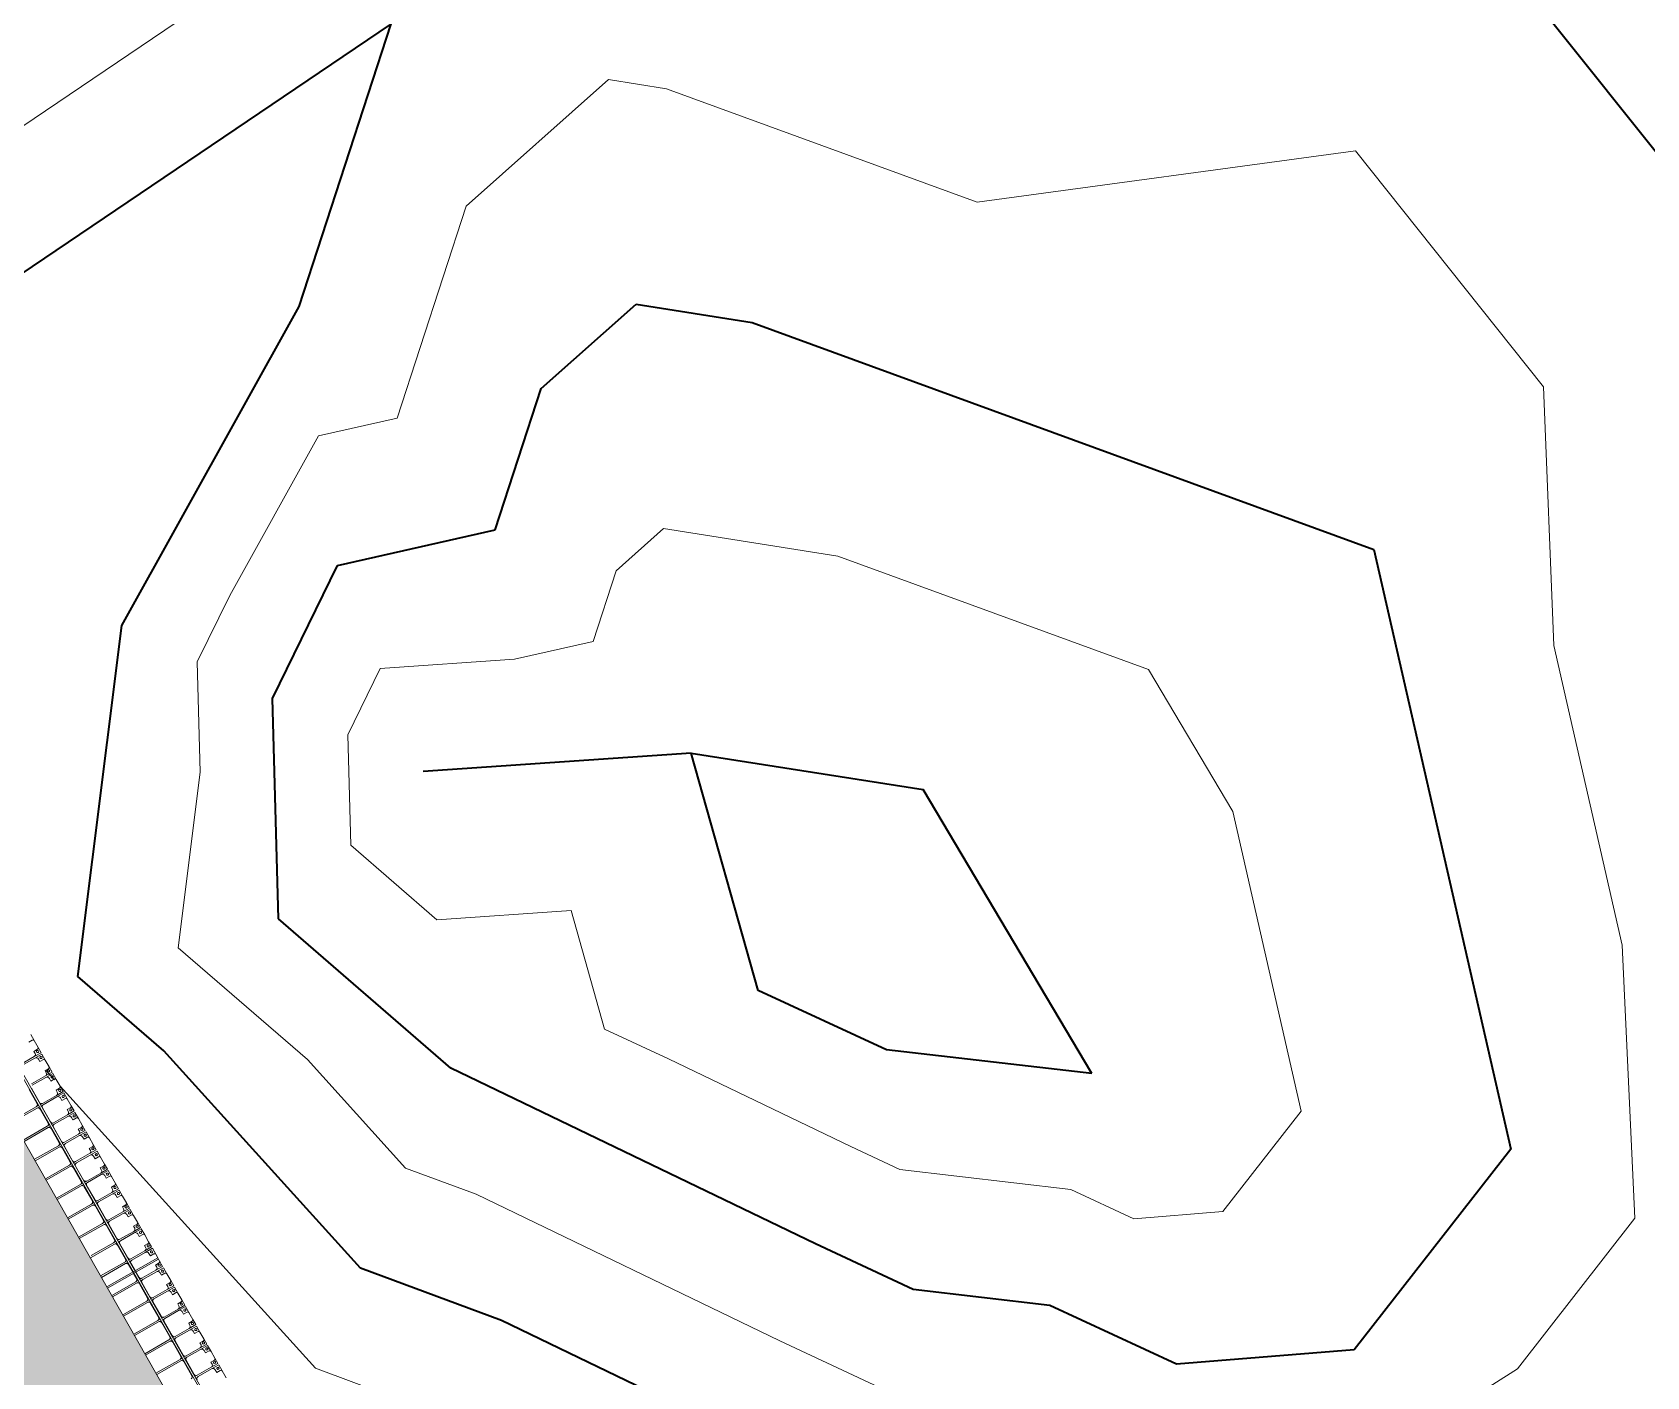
# Model space of a CAD drawing. Header units: millimetres. Extents: x -861324 to 439029, y -308065 to 694685.
# Drawn here: x -131041 to -94915, y 35480 to 65552 of the extents above; entities that cross this region are included whole.
import ezdxf

# ---------------------------------------------------------------- set-up
doc = ezdxf.new("R2010")
doc.units = ezdxf.units.MM
for name, color, linetype, lineweight in [('A-DETL-GENF', 92, 'Continuous', 9), ('A-DETL-THIN', 151, 'Continuous', 9), ('A-GENM', 13, 'Continuous', 9), ('C-TOPO-MAJR', 7, 'Continuous', 35), ('C-TOPO-MINR', 7, 'Continuous', 9), ('S-BEAM', 12, 'Continuous', 9)]:
    doc.layers.add(name, color=color, linetype=linetype, lineweight=lineweight)

# ---------------------------------------------------------------- blocks, each defined once
blk = doc.blocks.new('Dải phao đi lại kèm đỡ invester - DẢI PHAO ĐI LẠI-15551-BỐ TRÍ BÈ PIN HỒ BẢN MÒNG')
at = {"layer": 'A-GENM', "color": 9}
for p, q in [((37758, 1312), (37912, 1312)), ((37912, 1312), (37758, 1312)), ((37882, 1190), (37882, 1282)), ((37882, 1190), (37882, 1282)), ((37882, 1282), (37882, 1190)), ((38088, 1312), (38223, 1312)), ((38223, 1312), (38088, 1312)), ((38118, 1282), (38118, 1190)), ((38118, 1282), (38118, 1190)), ((38118, 1190), (38118, 1282)), ((38118, 1190), (38173, 1190)), ((38118, 1190), (38173, 1190)), ((38173, 1190), (38118, 1190)), ((38223, 1312), (38223, 1140)), ((38223, 1140), (38223, 1312)), ((38258, 1312), (38412, 1312)), ((38258, 1130), (38258, 1312)), ((38258, 1312), (38258, 1130)), ((38412, 1312), (38258, 1312)), ((38318, 1190), (38382, 1190)), ((38318, 1190), (38382, 1190)), ((38382, 1190), (38318, 1190)), ((38382, 1190), (38382, 1282)), ((38382, 1190), (38382, 1282)), ((38382, 1282), (38382, 1190)), ((38588, 1312), (38723, 1312)), ((38723, 1312), (38588, 1312)), ((38618, 1282), (38618, 1190)), ((38618, 1282), (38618, 1190)), ((38618, 1190), (38618, 1282)), ((38618, 1190), (38673, 1190)), ((38618, 1190), (38673, 1190)), ((38673, 1190), (38618, 1190)), ((38723, 1312), (38723, 1140)), ((38723, 1140), (38723, 1312)), ((38758, 1312), (38912, 1312)), ((38758, 1130), (38758, 1312)), ((38758, 1312), (38758, 1130)), ((38912, 1312), (38758, 1312)), ((38818, 1190), (38882, 1190)), ((38818, 1190), (38882, 1190)), ((38882, 1190), (38818, 1190)), ((38882, 1190), (38882, 1282)), ((38882, 1190), (38882, 1282)), ((38882, 1282), (38882, 1190)), ((39088, 1312), (39223, 1312)), ((39223, 1312), (39088, 1312)), ((39118, 1282), (39118, 1190)), ((39118, 1282), (39118, 1190)), ((39118, 1190), (39118, 1282)), ((39118, 1190), (39173, 1190)), ((39118, 1190), (39173, 1190)), ((39173, 1190), (39118, 1190)), ((39223, 1312), (39223, 1140)), ((39223, 1140), (39223, 1312)), ((39258, 1312), (39412, 1312)), ((39258, 1130), (39258, 1312)), ((39258, 1312), (39258, 1130)), ((39412, 1312), (39258, 1312)), ((39318, 1190), (39382, 1190)), ((39318, 1190), (39382, 1190)), ((39382, 1190), (39318, 1190)), ((39382, 1190), (39382, 1282)), ((39382, 1190), (39382, 1282)), ((39382, 1282), (39382, 1190)), ((39588, 1312), (39723, 1312)), ((39723, 1312), (39588, 1312)), ((39618, 1282), (39618, 1190)), ((39618, 1282), (39618, 1190)), ((39618, 1190), (39618, 1282)), ((39618, 1190), (39673, 1190)), ((39618, 1190), (39673, 1190)), ((39673, 1190), (39618, 1190)), ((39723, 1312), (39723, 1140)), ((39723, 1140), (39723, 1312)), ((39758, 1312), (39912, 1312)), ((39758, 1130), (39758, 1312)), ((39758, 1312), (39758, 1130)), ((39912, 1312), (39758, 1312)), ((39818, 1190), (39882, 1190)), ((39818, 1190), (39882, 1190)), ((39882, 1190), (39818, 1190)), ((39882, 1192), (39882, 1282)), ((39882, 1192), (39882, 1282)), ((39882, 1282), (39882, 1192)), ((40088, 1312), (40223, 1312)), ((40223, 1312), (40088, 1312)), ((40118, 1282), (40118, 1190)), ((40118, 1282), (40118, 1190)), ((40118, 1190), (40118, 1282)), ((40118, 1190), (40173, 1190)), ((40118, 1190), (40173, 1190)), ((40173, 1190), (40118, 1190)), ((40223, 1312), (40223, 1140)), ((40223, 1140), (40223, 1312)), ((40258, 1312), (40412, 1312)), ((40258, 1130), (40258, 1312)), ((40258, 1312), (40258, 1130)), ((40412, 1312), (40258, 1312)), ((40318, 1190), (40382, 1190)), ((40318, 1190), (40382, 1190)), ((40382, 1190), (40318, 1190)), ((40382, 1190), (40382, 1282)), ((40382, 1190), (40382, 1282)), ((40382, 1282), (40382, 1190)), ((40588, 1312), (40723, 1312)), ((40723, 1312), (40588, 1312)), ((40618, 1282), (40618, 1190)), ((40618, 1282), (40618, 1190)), ((40618, 1190), (40618, 1282)), ((40618, 1190), (40673, 1190)), ((40618, 1190), (40673, 1190)), ((40673, 1190), (40618, 1190)), ((40723, 1312), (40723, 1140)), ((40723, 1140), (40723, 1312)), ((40758, 1312), (40912, 1312)), ((40758, 1130), (40758, 1312)), ((40758, 1312), (40758, 1130)), ((40912, 1312), (40758, 1312)), ((40818, 1190), (40882, 1190)), ((40818, 1190), (40882, 1190)), ((40882, 1190), (40818, 1190)), ((40882, 1190), (40882, 1282)), ((40882, 1190), (40882, 1282)), ((40882, 1282), (40882, 1190)), ((41088, 1312), (41223, 1312)), ((41223, 1312), (41088, 1312)), ((41118, 1282), (41118, 1190)), ((41118, 1282), (41118, 1190)), ((41118, 1190), (41118, 1282)), ((41118, 1190), (41173, 1190)), ((41118, 1190), (41173, 1190)), ((41173, 1190), (41118, 1190)), ((41223, 1312), (41223, 1140)), ((41223, 1140), (41223, 1312)), ((41258, 1312), (41412, 1312)), ((41258, 1130), (41258, 1312)), ((41258, 1312), (41258, 1130)), ((41412, 1312), (41258, 1312)), ((41318, 1190), (41382, 1190)), ((41318, 1190), (41382, 1190)), ((41382, 1190), (41318, 1190)), ((41382, 1190), (41382, 1282)), ((41382, 1190), (41382, 1282)), ((41382, 1282), (41382, 1190)), ((41588, 1312), (41723, 1312)), ((41723, 1312), (41588, 1312)), ((41618, 1282), (41618, 1190)), ((41618, 1282), (41618, 1190)), ((41618, 1190), (41618, 1282)), ((41618, 1190), (41673, 1190)), ((41618, 1190), (41673, 1190)), ((41673, 1190), (41618, 1190)), ((41723, 1312), (41723, 1140)), ((41723, 1140), (41723, 1312)), ((41758, 1312), (41912, 1312)), ((41758, 1130), (41758, 1312)), ((41758, 1312), (41758, 1130)), ((41912, 1312), (41758, 1312)), ((41818, 1190), (41882, 1190)), ((41818, 1190), (41882, 1190)), ((41882, 1190), (41818, 1190)), ((41882, 1190), (41882, 1282)), ((41882, 1190), (41882, 1282)), ((41882, 1282), (41882, 1190)), ((42088, 1312), (42223, 1312)), ((42223, 1312), (42088, 1312)), ((42118, 1282), (42118, 1190)), ((42118, 1282), (42118, 1190)), ((42118, 1190), (42118, 1282)), ((42118, 1190), (42173, 1190)), ((42118, 1190), (42173, 1190)), ((42173, 1190), (42118, 1190)), ((42223, 1312), (42223, 1140)), ((42223, 1140), (42223, 1312)), ((42258, 1312), (42412, 1312)), ((42258, 1130), (42258, 1312)), ((42258, 1312), (42258, 1130)), ((42412, 1312), (42258, 1312)), ((42318, 1190), (42382, 1190)), ((42318, 1190), (42382, 1190)), ((42382, 1190), (42318, 1190)), ((42382, 1190), (42382, 1282)), ((42382, 1190), (42382, 1282)), ((42382, 1282), (42382, 1190)), ((42588, 1312), (42723, 1312)), ((42723, 1312), (42588, 1312)), ((42618, 1282), (42618, 1190)), ((42618, 1282), (42618, 1190)), ((42618, 1190), (42618, 1282)), ((42618, 1190), (42673, 1190)), ((42618, 1190), (42673, 1190)), ((42673, 1190), (42618, 1190)), ((42723, 1312), (42723, 1140)), ((42723, 1140), (42723, 1312)), ((42758, 1312), (42912, 1312)), ((42758, 1130), (42758, 1312)), ((42758, 1312), (42758, 1130)), ((42912, 1312), (42758, 1312)), ((42818, 1190), (42882, 1190)), ((42818, 1190), (42882, 1190)), ((42882, 1190), (42818, 1190)), ((42882, 1190), (42882, 1282)), ((42882, 1190), (42882, 1282)), ((42882, 1282), (42882, 1190)), ((43088, 1312), (43223, 1312)), ((43223, 1312), (43088, 1312)), ((43118, 1282), (43118, 1190)), ((43118, 1282), (43118, 1190)), ((43118, 1190), (43118, 1282)), ((43118, 1190), (43173, 1190)), ((43118, 1190), (43173, 1190)), ((43173, 1190), (43118, 1190)), ((43223, 1312), (43223, 1140)), ((43223, 1140), (43223, 1312)), ((43258, 1312), (43412, 1312)), ((43258, 1130), (43258, 1312)), ((43258, 1312), (43258, 1130)), ((43412, 1312), (43258, 1312)), ((43318, 1190), (43377, 1190)), ((43318, 1190), (43377, 1190)), ((43377, 1190), (43318, 1190)), ((43382, 1198), (43382, 1282)), ((43382, 1198), (43382, 1282)), ((43382, 1282), (43382, 1198)), ((43588, 1312), (43723, 1312)), ((43723, 1312), (43588, 1312)), ((43618, 1282), (43618, 1190)), ((43618, 1282), (43618, 1190)), ((43618, 1190), (43618, 1282)), ((43618, 1190), (43673, 1190)), ((43618, 1190), (43673, 1190)), ((43673, 1190), (43618, 1190)), ((43723, 1312), (43723, 1140)), ((43723, 1140), (43723, 1312)), ((43758, 1312), (43912, 1312)), ((43758, 1130), (43758, 1312)), ((43758, 1312), (43758, 1130)), ((43912, 1312), (43758, 1312)), ((43818, 1190), (43882, 1190)), ((43818, 1190), (43882, 1190)), ((43882, 1190), (43818, 1190)), ((43882, 1190), (43882, 1282)), ((43882, 1190), (43882, 1282)), ((43882, 1282), (43882, 1190)), ((44088, 1312), (44223, 1312)), ((44223, 1312), (44088, 1312)), ((44118, 1282), (44118, 1190)), ((44118, 1282), (44118, 1190)), ((44118, 1190), (44118, 1282)), ((44118, 1190), (44173, 1190)), ((44118, 1190), (44173, 1190)), ((44173, 1190), (44118, 1190)), ((44223, 1312), (44223, 1140)), ((44223, 1140), (44223, 1312)), ((44258, 1312), (44412, 1312)), ((44258, 1130), (44258, 1312)), ((44258, 1312), (44258, 1130)), ((44412, 1312), (44258, 1312)), ((44318, 1190), (44382, 1190)), ((44318, 1190), (44382, 1190)), ((44382, 1190), (44318, 1190)), ((44382, 1190), (44382, 1282)), ((44382, 1190), (44382, 1282)), ((44382, 1282), (44382, 1190)), ((44588, 1312), (44723, 1312)), ((44723, 1312), (44588, 1312)), ((44618, 1282), (44618, 1190)), ((44618, 1282), (44618, 1190)), ((44618, 1190), (44618, 1282)), ((44618, 1190), (44673, 1190)), ((44618, 1190), (44673, 1190)), ((44673, 1190), (44618, 1190)), ((44723, 1312), (44723, 1140)), ((44723, 1140), (44723, 1312)), ((44758, 1312), (44912, 1312)), ((44758, 1130), (44758, 1312)), ((44758, 1312), (44758, 1130)), ((44912, 1312), (44758, 1312)), ((44818, 1190), (44882, 1190)), ((44818, 1190), (44882, 1190)), ((44882, 1190), (44818, 1190)), ((44882, 1190), (44882, 1282)), ((44882, 1190), (44882, 1282)), ((44882, 1282), (44882, 1190)), ((45088, 1312), (45223, 1312)), ((45223, 1312), (45088, 1312)), ((45118, 1282), (45118, 1190)), ((45118, 1282), (45118, 1190)), ((45118, 1190), (45118, 1282)), ((45118, 1190), (45173, 1190)), ((45118, 1190), (45173, 1190)), ((45173, 1190), (45118, 1190)), ((45223, 1312), (45223, 1140)), ((45223, 1140), (45223, 1312)), ((45258, 1312), (45412, 1312)), ((45258, 1130), (45258, 1312)), ((45258, 1312), (45258, 1130)), ((45412, 1312), (45258, 1312)), ((45318, 1190), (45382, 1190)), ((45318, 1190), (45382, 1190)), ((45382, 1190), (45318, 1190)), ((45382, 1190), (45382, 1282)), ((45382, 1190), (45382, 1282)), ((45382, 1282), (45382, 1190)), ((45588, 1312), (45723, 1312)), ((45723, 1312), (45588, 1312)), ((45618, 1282), (45618, 1190)), ((45618, 1282), (45618, 1190)), ((45618, 1190), (45618, 1282)), ((45618, 1190), (45673, 1190)), ((45618, 1190), (45673, 1190)), ((45673, 1190), (45618, 1190)), ((45723, 1312), (45723, 1140)), ((45723, 1140), (45723, 1312)), ((45758, 1312), (45912, 1312)), ((45758, 1130), (45758, 1312)), ((45758, 1312), (45758, 1130)), ((45912, 1312), (45758, 1312)), ((45818, 1190), (45882, 1190)), ((45818, 1190), (45882, 1190)), ((45882, 1190), (45818, 1190)), ((45882, 1190), (45882, 1282)), ((45882, 1190), (45882, 1282)), ((45882, 1282), (45882, 1190)), ((46088, 1312), (46223, 1312)), ((46223, 1312), (46088, 1312)), ((46118, 1282), (46118, 1190)), ((46118, 1282), (46118, 1190)), ((46118, 1190), (46118, 1282)), ((46118, 1190), (46173, 1190)), ((46118, 1190), (46173, 1190)), ((46173, 1190), (46118, 1190)), ((46223, 1312), (46223, 1140)), ((46223, 1140), (46223, 1312)), ((46258, 1312), (46412, 1312)), ((46258, 1130), (46258, 1312)), ((46258, 1312), (46258, 1130)), ((46412, 1312), (46258, 1312)), ((46318, 1190), (46382, 1190)), ((46318, 1190), (46382, 1190)), ((46382, 1190), (46318, 1190)), ((46382, 1190), (46382, 1282)), ((46382, 1190), (46382, 1282)), ((46382, 1282), (46382, 1190)), ((39223, 780), (39223, 721)), ((39258, 721), (39258, 780)), ((39723, 780), (39723, 721)), ((39758, 721), (39758, 780)), ((40223, 780), (40223, 721)), ((40258, 721), (40258, 780)), ((40723, 780), (40723, 721)), ((40758, 721), (40758, 780)), ((41223, 780), (41223, 721)), ((41258, 721), (41258, 780)), ((41723, 780), (41723, 721)), ((41758, 721), (41758, 780)), ((42223, 780), (42223, 721)), ((42258, 721), (42258, 780)), ((42723, 780), (42723, 721)), ((42758, 721), (42758, 780)), ((43223, 780), (43223, 721)), ((43258, 721), (43258, 780)), ((43723, 780), (43723, 721)), ((43758, 721), (43758, 780)), ((44223, 780), (44223, 721)), ((44258, 721), (44258, 780)), ((44723, 780), (44723, 721)), ((44758, 721), (44758, 780)), ((45223, 780), (45223, 721)), ((45258, 721), (45258, 780)), ((45723, 780), (45723, 721)), ((45758, 721), (45758, 780)), ((46223, 780), (46223, 721)), ((39223, 681), (39223, 620)), ((39258, 620), (39258, 681)), ((39723, 681), (39723, 620)), ((39758, 620), (39758, 681)), ((40223, 681), (40223, 620)), ((40258, 620), (40258, 681)), ((40723, 681), (40723, 620)), ((40758, 620), (40758, 681)), ((41223, 681), (41223, 620)), ((41258, 620), (41258, 681)), ((41723, 681), (41723, 620)), ((41758, 620), (41758, 681)), ((42223, 681), (42223, 620)), ((42258, 620), (42258, 681)), ((42723, 681), (42723, 620)), ((42758, 620), (42758, 681)), ((43223, 681), (43223, 620)), ((43258, 620), (43258, 681)), ((43723, 681), (43723, 620)), ((43758, 620), (43758, 681)), ((44223, 681), (44223, 620)), ((44258, 620), (44258, 681)), ((44723, 681), (44723, 620)), ((44758, 620), (44758, 681)), ((45223, 681), (45223, 620)), ((45258, 620), (45258, 681)), ((45723, 681), (45723, 620)), ((45758, 620), (45758, 681))]:
    blk.add_line(p, q, dxfattribs=at)
at = {"layer": 'A-GENM', "color": 7}
for p, q in [((37882, 1282), (37882, 1190)), ((38088, 1312), (37912, 1312)), ((38118, 1190), (38118, 1282)), ((38173, 1190), (38118, 1190)), ((38223, 780), (38223, 1140)), ((38258, 1130), (38258, 780)), ((38382, 1190), (38318, 1190)), ((38382, 1282), (38382, 1190)), ((38588, 1312), (38412, 1312)), ((38618, 1190), (38618, 1282)), ((38673, 1190), (38618, 1190)), ((38723, 780), (38723, 1140)), ((38758, 1130), (38758, 780)), ((38882, 1190), (38818, 1190)), ((38882, 1282), (38882, 1190)), ((39088, 1312), (38912, 1312)), ((39118, 1190), (39118, 1282)), ((39173, 1190), (39118, 1190)), ((39223, 780), (39223, 1140)), ((39258, 1130), (39258, 780)), ((39382, 1190), (39318, 1190)), ((39382, 1282), (39382, 1190)), ((39588, 1312), (39412, 1312)), ((39618, 1190), (39618, 1282)), ((39673, 1190), (39618, 1190)), ((39723, 780), (39723, 1140)), ((39758, 1130), (39758, 780)), ((39882, 1190), (39818, 1190)), ((39882, 1282), (39882, 1190)), ((40088, 1312), (39912, 1312)), ((40118, 1190), (40118, 1282)), ((40173, 1190), (40118, 1190)), ((40223, 780), (40223, 1140)), ((40258, 1130), (40258, 780)), ((40382, 1190), (40318, 1190)), ((40382, 1282), (40382, 1190)), ((40588, 1312), (40412, 1312)), ((40618, 1190), (40618, 1282)), ((40673, 1190), (40618, 1190)), ((40723, 780), (40723, 1140)), ((40758, 1130), (40758, 780)), ((40882, 1190), (40818, 1190)), ((40882, 1282), (40882, 1190)), ((41088, 1312), (40912, 1312)), ((41118, 1190), (41118, 1282)), ((41173, 1190), (41118, 1190)), ((41223, 780), (41223, 1140)), ((41258, 1130), (41258, 780)), ((41382, 1190), (41318, 1190)), ((41382, 1282), (41382, 1190)), ((41588, 1312), (41412, 1312)), ((41618, 1190), (41618, 1282)), ((41673, 1190), (41618, 1190)), ((41723, 780), (41723, 1140)), ((41758, 1130), (41758, 780)), ((41882, 1190), (41818, 1190)), ((41882, 1282), (41882, 1190)), ((42088, 1312), (41912, 1312)), ((42118, 1190), (42118, 1282)), ((42173, 1190), (42118, 1190)), ((42223, 780), (42223, 1140)), ((42258, 1130), (42258, 780)), ((42382, 1190), (42318, 1190)), ((42382, 1282), (42382, 1190)), ((42588, 1312), (42412, 1312)), ((42618, 1190), (42618, 1282)), ((42673, 1190), (42618, 1190)), ((42723, 780), (42723, 1140)), ((42758, 1130), (42758, 780)), ((42882, 1190), (42818, 1190)), ((42882, 1282), (42882, 1190)), ((43088, 1312), (42912, 1312)), ((43118, 1190), (43118, 1282)), ((43173, 1190), (43118, 1190)), ((43223, 780), (43223, 1140)), ((43258, 1130), (43258, 780)), ((43382, 1190), (43318, 1190)), ((43382, 1282), (43382, 1190)), ((43500, 1312), (43412, 1312)), ((43588, 1312), (43540, 1312)), ((43618, 1190), (43618, 1282)), ((43673, 1190), (43618, 1190)), ((43723, 780), (43723, 1140)), ((43758, 1130), (43758, 780)), ((43882, 1190), (43818, 1190)), ((43882, 1282), (43882, 1190)), ((44088, 1312), (43912, 1312)), ((44118, 1190), (44118, 1282)), ((44173, 1190), (44118, 1190)), ((44223, 780), (44223, 1140)), ((44258, 1130), (44258, 780)), ((44382, 1190), (44318, 1190)), ((44382, 1282), (44382, 1190)), ((44588, 1312), (44412, 1312)), ((44618, 1190), (44618, 1282)), ((44673, 1190), (44618, 1190)), ((44723, 780), (44723, 1140)), ((44758, 1130), (44758, 780)), ((44882, 1190), (44818, 1190)), ((44882, 1282), (44882, 1190)), ((45088, 1312), (44912, 1312)), ((45118, 1190), (45118, 1282)), ((45173, 1190), (45118, 1190)), ((45223, 780), (45223, 1140)), ((45258, 1130), (45258, 780)), ((45382, 1190), (45318, 1190)), ((45382, 1282), (45382, 1190)), ((45588, 1312), (45412, 1312)), ((45618, 1190), (45618, 1282)), ((45673, 1190), (45618, 1190)), ((45723, 780), (45723, 1140)), ((45758, 1130), (45758, 780)), ((45882, 1190), (45818, 1190)), ((45882, 1282), (45882, 1190)), ((46088, 1312), (45912, 1312)), ((46118, 1190), (46118, 1282)), ((46173, 1190), (46118, 1190)), ((46223, 780), (46223, 1140)), ((46258, 1130), (46258, 780)), ((46382, 1190), (46318, 1190)), ((46382, 1282), (46382, 1190)), ((46588, 1312), (46412, 1312)), ((38808, 730), (39173, 730)), ((39223, 780), (39223, 721)), ((39258, 721), (39258, 780)), ((39308, 730), (39673, 730)), ((39723, 780), (39723, 721)), ((39758, 721), (39758, 780)), ((39808, 730), (40173, 730)), ((40223, 780), (40223, 721)), ((40258, 721), (40258, 780)), ((40308, 730), (40673, 730)), ((40723, 780), (40723, 721)), ((40758, 721), (40758, 780)), ((40808, 730), (41173, 730)), ((41223, 780), (41223, 721)), ((41258, 721), (41258, 780)), ((41308, 730), (41673, 730)), ((41723, 780), (41723, 721)), ((41758, 721), (41758, 780)), ((41808, 730), (42173, 730)), ((42223, 780), (42223, 721)), ((42258, 721), (42258, 780)), ((42308, 730), (42673, 730)), ((42723, 780), (42723, 721)), ((42758, 721), (42758, 780)), ((42808, 730), (43173, 730)), ((43223, 780), (43223, 721)), ((43258, 721), (43258, 780)), ((43308, 730), (43500, 730)), ((43540, 730), (43673, 730)), ((43723, 780), (43723, 721)), ((43758, 721), (43758, 780)), ((43808, 730), (44173, 730)), ((44223, 780), (44223, 721)), ((44258, 721), (44258, 780)), ((44308, 730), (44673, 730)), ((44723, 780), (44723, 721)), ((44758, 721), (44758, 780)), ((44808, 730), (45173, 730)), ((45223, 780), (45223, 721)), ((45258, 721), (45258, 780)), ((45308, 730), (45673, 730)), ((45723, 780), (45723, 721)), ((45758, 721), (45758, 780)), ((45808, 730), (46173, 730)), ((46223, 780), (46223, 721)), ((39173, 670), (38808, 670)), ((39223, 681), (39223, 620)), ((39223, 0), (39223, 620)), ((39258, 620), (39258, 681)), ((39258, 620), (39258, 0)), ((39673, 670), (39308, 670)), ((39723, 681), (39723, 620)), ((39723, 0), (39723, 620)), ((39758, 620), (39758, 681)), ((39758, 620), (39758, 0)), ((40173, 670), (39808, 670)), ((40223, 681), (40223, 620)), ((40223, 6), (40223, 620)), ((40258, 620), (40258, 681)), ((40258, 620), (40258, 0)), ((40673, 670), (40308, 670)), ((40723, 681), (40723, 620)), ((40723, 0), (40723, 620)), ((40758, 620), (40758, 681)), ((40758, 620), (40758, 0)), ((41173, 670), (40808, 670)), ((41223, 681), (41223, 620)), ((41223, 0), (41223, 620)), ((41258, 620), (41258, 681)), ((41258, 620), (41258, 0)), ((41673, 670), (41308, 670)), ((41723, 681), (41723, 620)), ((41723, 0), (41723, 620)), ((41758, 620), (41758, 681)), ((41758, 620), (41758, 0)), ((42173, 670), (41808, 670)), ((42223, 681), (42223, 620)), ((42223, 0), (42223, 620)), ((42258, 620), (42258, 681)), ((42258, 620), (42258, 0)), ((42673, 670), (42308, 670)), ((42723, 681), (42723, 620)), ((42723, 42), (42723, 620)), ((42758, 620), (42758, 681)), ((42758, 620), (42758, 0)), ((43173, 670), (42808, 670)), ((43223, 681), (43223, 620)), ((43223, 0), (43223, 620)), ((43258, 620), (43258, 681)), ((43258, 620), (43258, 0)), ((43500, 670), (43308, 670)), ((43673, 670), (43540, 670)), ((43723, 681), (43723, 620)), ((43723, 0), (43723, 620)), ((43758, 620), (43758, 681)), ((43758, 620), (43758, 0)), ((44173, 670), (43808, 670)), ((44223, 681), (44223, 620)), ((44223, 0), (44223, 620)), ((44258, 620), (44258, 681)), ((44258, 620), (44258, 0)), ((44673, 670), (44308, 670)), ((44723, 681), (44723, 620)), ((44723, 0), (44723, 620)), ((44758, 620), (44758, 681)), ((44758, 620), (44758, 0)), ((45173, 670), (44808, 670)), ((45223, 681), (45223, 620)), ((45223, 0), (45223, 620)), ((45258, 620), (45258, 681)), ((45258, 620), (45258, 0)), ((45673, 670), (45308, 670)), ((45723, 681), (45723, 620)), ((45723, 0), (45723, 620)), ((45758, 620), (45758, 681)), ((45758, 620), (45758, 0)), ((46173, 670), (45808, 670))]:
    blk.add_line(p, q, dxfattribs=at)
for centre, radius, start, end in [((37912, 1282), 30, 90, 180), ((38088, 1282), 30, 360, 90), ((38173, 1140), 50, 0, 90), ((38318, 1130), 60, 90, 180), ((38412, 1282), 30, 90, 180), ((38588, 1282), 30, 360, 90), ((38673, 1140), 50, 0, 90), ((38818, 1130), 60, 90, 180), ((38912, 1282), 30, 90, 180), ((39088, 1282), 30, 360, 90), ((39173, 1140), 50, 0, 90), ((39318, 1130), 60, 90, 180), ((39412, 1282), 30, 90, 180), ((39588, 1282), 30, 360, 90), ((39673, 1140), 50, 0, 90), ((39818, 1130), 60, 90, 180), ((39912, 1282), 30, 90, 180), ((40088, 1282), 30, 360, 90), ((40173, 1140), 50, 0, 90), ((40318, 1130), 60, 90, 180), ((40412, 1282), 30, 90, 180), ((40588, 1282), 30, 360, 90), ((40673, 1140), 50, 0, 90), ((40818, 1130), 60, 90, 180), ((40912, 1282), 30, 90, 180), ((41088, 1282), 30, 360, 90), ((41173, 1140), 50, 0, 90), ((41318, 1130), 60, 90, 180), ((41412, 1282), 30, 90, 180), ((41588, 1282), 30, 360, 90), ((41673, 1140), 50, 0, 90), ((41818, 1130), 60, 90, 180), ((41912, 1282), 30, 90, 180), ((42088, 1282), 30, 360, 90), ((42173, 1140), 50, 0, 90), ((42318, 1130), 60, 90, 180), ((42412, 1282), 30, 90, 180), ((42588, 1282), 30, 360, 90), ((42673, 1140), 50, 0, 90), ((42818, 1130), 60, 90, 180), ((42912, 1282), 30, 90, 180), ((43088, 1282), 30, 360, 90), ((43173, 1140), 50, 0, 90), ((43318, 1130), 60, 90, 180), ((43412, 1282), 30, 90, 180), ((43588, 1282), 30, 360, 90), ((43673, 1140), 50, 0, 90), ((43818, 1130), 60, 90, 180), ((43912, 1282), 30, 90, 180), ((44088, 1282), 30, 360, 90), ((44173, 1140), 50, 0, 90), ((44318, 1130), 60, 90, 180), ((44412, 1282), 30, 90, 180), ((44588, 1282), 30, 360, 90), ((44673, 1140), 50, 0, 90), ((44818, 1130), 60, 90, 180), ((44912, 1282), 30, 90, 180), ((45088, 1282), 30, 360, 90), ((45173, 1140), 50, 0, 90), ((45318, 1130), 60, 90, 180), ((45412, 1282), 30, 90, 180), ((45588, 1282), 30, 360, 90), ((45673, 1140), 50, 0, 90), ((45818, 1130), 60, 90, 180), ((45912, 1282), 30, 90, 180), ((46088, 1282), 30, 360, 90), ((46173, 1140), 50, 0, 90), ((46318, 1130), 60, 90, 180), ((46412, 1282), 30, 90, 180), ((39173, 780), 50, 270, 0), ((39173, 780), 50, 300, 0), ((39308, 780), 50, 180, 270), ((39308, 780), 50, 210, 270), ((39673, 780), 50, 270, 0), ((39673, 780), 50, 300, 0), ((39808, 780), 50, 180, 270), ((39808, 780), 50, 210, 270), ((40173, 780), 50, 270, 0), ((40173, 780), 50, 300, 0), ((40308, 780), 50, 180, 270), ((40308, 780), 50, 210, 270), ((40673, 780), 50, 270, 0), ((40673, 780), 50, 300, 0), ((40808, 780), 50, 180, 270), ((40808, 780), 50, 210, 270), ((41173, 780), 50, 270, 0), ((41173, 780), 50, 300, 0), ((41308, 780), 50, 180, 270), ((41308, 780), 50, 210, 270), ((41673, 780), 50, 270, 0), ((41673, 780), 50, 300, 0), ((41808, 780), 50, 180, 270), ((41808, 780), 50, 210, 270), ((42173, 780), 50, 270, 0), ((42173, 780), 50, 300, 0), ((42308, 780), 50, 180, 270), ((42308, 780), 50, 210, 270), ((42673, 780), 50, 270, 0), ((42673, 780), 50, 300, 0), ((42808, 780), 50, 180, 270), ((42808, 780), 50, 210, 270), ((43173, 780), 50, 270, 0), ((43173, 780), 50, 300, 0), ((43308, 780), 50, 180, 270), ((43308, 780), 50, 210, 270), ((43673, 780), 50, 270, 0), ((43673, 780), 50, 300, 0), ((43808, 780), 50, 180, 270), ((43808, 780), 50, 210, 270), ((44173, 780), 50, 270, 0), ((44173, 780), 50, 300, 0), ((44308, 780), 50, 180, 270), ((44308, 780), 50, 210, 270), ((44673, 780), 50, 270, 0), ((44673, 780), 50, 300, 0), ((44808, 780), 50, 180, 270), ((44808, 780), 50, 210, 270), ((45173, 780), 50, 270, 0), ((45173, 780), 50, 300, 0), ((45308, 780), 50, 180, 270), ((45308, 780), 50, 210, 270), ((45673, 780), 50, 270, 0), ((45673, 780), 50, 300, 0), ((45808, 780), 50, 180, 270), ((45808, 780), 50, 210, 270), ((46173, 780), 50, 270, 0), ((46173, 780), 50, 300, 0), ((46308, 780), 50, 180, 270), ((39173, 620), 50, 360, 90), ((39173, 620), 50, 30, 90), ((39308, 620), 50, 90, 180), ((39308, 620), 50, 120, 180), ((39673, 620), 50, 360, 90), ((39673, 620), 50, 30, 90), ((39808, 620), 50, 90, 180), ((39808, 620), 50, 120, 180), ((40173, 620), 50, 360, 90), ((40173, 620), 50, 30, 90), ((40308, 620), 50, 90, 180), ((40308, 620), 50, 120, 180), ((40673, 620), 50, 360, 90), ((40673, 620), 50, 30, 90), ((40808, 620), 50, 90, 180), ((40808, 620), 50, 120, 180), ((41173, 620), 50, 360, 90), ((41173, 620), 50, 30, 90), ((41308, 620), 50, 90, 180), ((41308, 620), 50, 120, 180), ((41673, 620), 50, 360, 90), ((41673, 620), 50, 30, 90), ((41808, 620), 50, 90, 180), ((41808, 620), 50, 120, 180), ((42173, 620), 50, 360, 90), ((42173, 620), 50, 30, 90), ((42308, 620), 50, 90, 180), ((42308, 620), 50, 120, 180), ((42673, 620), 50, 360, 90), ((42673, 620), 50, 30, 90), ((42808, 620), 50, 90, 180), ((42808, 620), 50, 120, 180), ((43173, 620), 50, 360, 90), ((43173, 620), 50, 30, 90), ((43308, 620), 50, 90, 180), ((43308, 620), 50, 120, 180), ((43673, 620), 50, 360, 90), ((43673, 620), 50, 30, 90), ((43808, 620), 50, 90, 180), ((43808, 620), 50, 120, 180), ((44173, 620), 50, 360, 90), ((44173, 620), 50, 30, 90), ((44308, 620), 50, 90, 180), ((44308, 620), 50, 120, 180), ((44673, 620), 50, 360, 90), ((44673, 620), 50, 30, 90), ((44808, 620), 50, 90, 180), ((44808, 620), 50, 120, 180), ((45173, 620), 50, 360, 90), ((45173, 620), 50, 30, 90), ((45308, 620), 50, 90, 180), ((45308, 620), 50, 120, 180), ((45673, 620), 50, 360, 90), ((45673, 620), 50, 30, 90), ((45808, 620), 50, 90, 180), ((45808, 620), 50, 120, 180), ((46173, 620), 50, 360, 90), ((46173, 620), 50, 30, 90)]:
    blk.add_arc(centre, radius, start, end, dxfattribs=at)
at = {"layer": 'A-GENM', "color": 9}
for centre, radius, start, end in [((37912, 1282), 30, 90, 180), ((37912, 1282), 30, 90, 180), ((37912, 1282), 30, 90, 180), ((38088, 1282), 30, 0, 90), ((38088, 1282), 30, 360, 90), ((38088, 1282), 30, 360, 90), ((38162, 1259), 25, 90, 270), ((38162, 1259), 25, 90, 270), ((38162, 1259), 25, 270, 90), ((38162, 1259), 25, 270, 90), ((38173, 1140), 50, 0, 90), ((38173, 1140), 50, 0, 90), ((38173, 1140), 50, 0, 90), ((38318, 1130), 60, 90, 180), ((38318, 1130), 60, 90, 180), ((38318, 1130), 60, 90, 180), ((38317, 1259), 25, 90, 270), ((38317, 1259), 25, 90, 270), ((38317, 1259), 25, 270, 90), ((38317, 1259), 25, 270, 90), ((38412, 1282), 30, 90, 180), ((38412, 1282), 30, 90, 180), ((38412, 1282), 30, 90, 180), ((38588, 1282), 30, 0, 90), ((38588, 1282), 30, 360, 90), ((38588, 1282), 30, 360, 90), ((38662, 1259), 25, 90, 270), ((38662, 1259), 25, 90, 270), ((38662, 1259), 25, 270, 90), ((38662, 1259), 25, 270, 90), ((38673, 1140), 50, 0, 90), ((38673, 1140), 50, 0, 90), ((38673, 1140), 50, 0, 90), ((38818, 1130), 60, 90, 180), ((38818, 1130), 60, 90, 180), ((38818, 1130), 60, 90, 180), ((38817, 1259), 25, 90, 270), ((38817, 1259), 25, 90, 270), ((38817, 1259), 25, 270, 90), ((38817, 1259), 25, 270, 90), ((38912, 1282), 30, 90, 180), ((38912, 1282), 30, 90, 180), ((38912, 1282), 30, 90, 180), ((39088, 1282), 30, 0, 90), ((39088, 1282), 30, 360, 90), ((39088, 1282), 30, 360, 90), ((39162, 1259), 25, 90, 270), ((39162, 1259), 25, 90, 270), ((39162, 1259), 25, 270, 90), ((39162, 1259), 25, 270, 90), ((39173, 1140), 50, 0, 90), ((39173, 1140), 50, 0, 90), ((39173, 1140), 50, 0, 90), ((39318, 1130), 60, 90, 180), ((39318, 1130), 60, 90, 180), ((39318, 1130), 60, 90, 180), ((39317, 1259), 25, 90, 270), ((39317, 1259), 25, 90, 270), ((39317, 1259), 25, 270, 90), ((39317, 1259), 25, 270, 90), ((39412, 1282), 30, 90, 180), ((39412, 1282), 30, 90, 180), ((39412, 1282), 30, 90, 180), ((39588, 1282), 30, 0, 90), ((39588, 1282), 30, 360, 90), ((39588, 1282), 30, 360, 90), ((39662, 1259), 25, 90, 270), ((39662, 1259), 25, 90, 270), ((39662, 1259), 25, 270, 90), ((39662, 1259), 25, 270, 90), ((39673, 1140), 50, 0, 90), ((39673, 1140), 50, 0, 90), ((39673, 1140), 50, 0, 90), ((39818, 1130), 60, 90, 180), ((39818, 1130), 60, 90, 180), ((39818, 1130), 60, 90, 180), ((39817, 1259), 25, 90, 270), ((39817, 1259), 25, 90, 270), ((39817, 1259), 25, 270, 90), ((39817, 1259), 25, 270, 90), ((39912, 1282), 30, 90, 180), ((39912, 1282), 30, 90, 180), ((39912, 1282), 30, 90, 180), ((40088, 1282), 30, 0, 90), ((40088, 1282), 30, 360, 90), ((40088, 1282), 30, 360, 90), ((40162, 1259), 25, 90, 270), ((40162, 1259), 25, 90, 270), ((40162, 1259), 25, 270, 90), ((40162, 1259), 25, 270, 90), ((40173, 1140), 50, 0, 90), ((40173, 1140), 50, 0, 90), ((40173, 1140), 50, 0, 90), ((40318, 1130), 60, 90, 180), ((40318, 1130), 60, 90, 180), ((40318, 1130), 60, 90, 180), ((40317, 1259), 25, 90, 270), ((40317, 1259), 25, 90, 270), ((40317, 1259), 25, 270, 90), ((40317, 1259), 25, 270, 90), ((40412, 1282), 30, 90, 180), ((40412, 1282), 30, 90, 180), ((40412, 1282), 30, 90, 180), ((40588, 1282), 30, 0, 90), ((40588, 1282), 30, 360, 90), ((40588, 1282), 30, 360, 90), ((40662, 1259), 25, 90, 270), ((40662, 1259), 25, 90, 270), ((40662, 1259), 25, 270, 90), ((40662, 1259), 25, 270, 90), ((40673, 1140), 50, 0, 90), ((40673, 1140), 50, 0, 90), ((40673, 1140), 50, 0, 90), ((40818, 1130), 60, 90, 180), ((40818, 1130), 60, 90, 180), ((40818, 1130), 60, 90, 180), ((40817, 1259), 25, 90, 270), ((40817, 1259), 25, 90, 270), ((40817, 1259), 25, 270, 90), ((40817, 1259), 25, 270, 90), ((40912, 1282), 30, 90, 180), ((40912, 1282), 30, 90, 180), ((40912, 1282), 30, 90, 180), ((41088, 1282), 30, 0, 90), ((41088, 1282), 30, 360, 90), ((41088, 1282), 30, 360, 90), ((41162, 1259), 25, 90, 270), ((41162, 1259), 25, 90, 270), ((41162, 1259), 25, 270, 90), ((41162, 1259), 25, 270, 90), ((41173, 1140), 50, 0, 90), ((41173, 1140), 50, 0, 90), ((41173, 1140), 50, 0, 90), ((41318, 1130), 60, 90, 180), ((41318, 1130), 60, 90, 180), ((41318, 1130), 60, 90, 180), ((41317, 1259), 25, 90, 270), ((41317, 1259), 25, 90, 270), ((41317, 1259), 25, 270, 90), ((41317, 1259), 25, 270, 90), ((41412, 1282), 30, 90, 180), ((41412, 1282), 30, 90, 180), ((41412, 1282), 30, 90, 180), ((41588, 1282), 30, 0, 90), ((41588, 1282), 30, 360, 90), ((41588, 1282), 30, 360, 90), ((41662, 1259), 25, 90, 270), ((41662, 1259), 25, 90, 270), ((41662, 1259), 25, 270, 90), ((41662, 1259), 25, 270, 90), ((41673, 1140), 50, 0, 90), ((41673, 1140), 50, 0, 90), ((41673, 1140), 50, 0, 90), ((41818, 1130), 60, 90, 180), ((41818, 1130), 60, 90, 180), ((41818, 1130), 60, 90, 180), ((41817, 1259), 25, 90, 270), ((41817, 1259), 25, 90, 270), ((41817, 1259), 25, 270, 90), ((41817, 1259), 25, 270, 90), ((41912, 1282), 30, 90, 180), ((41912, 1282), 30, 90, 180), ((41912, 1282), 30, 90, 180), ((42088, 1282), 30, 0, 90), ((42088, 1282), 30, 360, 90), ((42088, 1282), 30, 360, 90), ((42162, 1259), 25, 90, 270), ((42162, 1259), 25, 90, 270), ((42162, 1259), 25, 270, 90), ((42162, 1259), 25, 270, 90), ((42173, 1140), 50, 0, 90), ((42173, 1140), 50, 0, 90), ((42173, 1140), 50, 0, 90), ((42318, 1130), 60, 90, 180), ((42318, 1130), 60, 90, 180), ((42318, 1130), 60, 90, 180), ((42317, 1259), 25, 90, 270), ((42317, 1259), 25, 90, 270), ((42317, 1259), 25, 270, 90), ((42317, 1259), 25, 270, 90), ((42412, 1282), 30, 90, 180), ((42412, 1282), 30, 90, 180), ((42412, 1282), 30, 90, 180), ((42588, 1282), 30, 0, 90), ((42588, 1282), 30, 360, 90), ((42588, 1282), 30, 360, 90), ((42662, 1259), 25, 90, 270), ((42662, 1259), 25, 90, 270), ((42662, 1259), 25, 270, 90), ((42662, 1259), 25, 270, 90), ((42673, 1140), 50, 0, 90), ((42673, 1140), 50, 0, 90), ((42673, 1140), 50, 0, 90), ((42818, 1130), 60, 90, 180), ((42818, 1130), 60, 90, 180), ((42818, 1130), 60, 90, 180), ((42817, 1259), 25, 90, 270), ((42817, 1259), 25, 90, 270), ((42817, 1259), 25, 270, 90), ((42817, 1259), 25, 270, 90), ((42912, 1282), 30, 90, 180), ((42912, 1282), 30, 90, 180), ((42912, 1282), 30, 90, 180), ((43088, 1282), 30, 0, 90), ((43088, 1282), 30, 360, 90), ((43088, 1282), 30, 360, 90), ((43162, 1259), 25, 90, 270), ((43162, 1259), 25, 90, 270), ((43162, 1259), 25, 270, 90), ((43162, 1259), 25, 270, 90), ((43173, 1140), 50, 0, 90), ((43173, 1140), 50, 0, 90), ((43173, 1140), 50, 0, 90), ((43318, 1130), 60, 90, 180), ((43318, 1130), 60, 90, 180), ((43318, 1130), 60, 90, 180), ((43317, 1259), 25, 90, 270), ((43317, 1259), 25, 90, 270), ((43317, 1259), 25, 270, 90), ((43317, 1259), 25, 270, 90), ((43412, 1282), 30, 90, 180), ((43412, 1282), 30, 90, 180), ((43412, 1282), 30, 90, 180), ((43588, 1282), 30, 0, 90), ((43588, 1282), 30, 360, 90), ((43588, 1282), 30, 360, 90), ((43662, 1259), 25, 90, 270), ((43662, 1259), 25, 90, 270), ((43662, 1259), 25, 270, 90), ((43662, 1259), 25, 270, 90), ((43673, 1140), 50, 0, 90), ((43673, 1140), 50, 0, 90), ((43673, 1140), 50, 0, 90), ((43818, 1130), 60, 90, 180), ((43818, 1130), 60, 90, 180), ((43818, 1130), 60, 90, 180), ((43817, 1259), 25, 90, 270), ((43817, 1259), 25, 90, 270), ((43817, 1259), 25, 270, 90), ((43817, 1259), 25, 270, 90), ((43912, 1282), 30, 90, 180), ((43912, 1282), 30, 90, 180), ((43912, 1282), 30, 90, 180), ((44088, 1282), 30, 0, 90), ((44088, 1282), 30, 360, 90), ((44088, 1282), 30, 360, 90), ((44162, 1259), 25, 90, 270), ((44162, 1259), 25, 90, 270), ((44162, 1259), 25, 270, 90), ((44162, 1259), 25, 270, 90), ((44173, 1140), 50, 0, 90), ((44173, 1140), 50, 0, 90), ((44173, 1140), 50, 0, 90), ((44318, 1130), 60, 90, 180), ((44318, 1130), 60, 90, 180), ((44318, 1130), 60, 90, 180), ((44317, 1259), 25, 90, 270), ((44317, 1259), 25, 90, 270), ((44317, 1259), 25, 270, 90), ((44317, 1259), 25, 270, 90), ((44412, 1282), 30, 90, 180), ((44412, 1282), 30, 90, 180), ((44412, 1282), 30, 90, 180), ((44588, 1282), 30, 0, 90), ((44588, 1282), 30, 360, 90), ((44588, 1282), 30, 360, 90), ((44662, 1259), 25, 90, 270), ((44662, 1259), 25, 90, 270), ((44662, 1259), 25, 270, 90), ((44662, 1259), 25, 270, 90), ((44673, 1140), 50, 0, 90), ((44673, 1140), 50, 0, 90), ((44673, 1140), 50, 0, 90), ((44818, 1130), 60, 90, 180), ((44818, 1130), 60, 90, 180), ((44818, 1130), 60, 90, 180), ((44817, 1259), 25, 90, 270), ((44817, 1259), 25, 90, 270), ((44817, 1259), 25, 270, 90), ((44817, 1259), 25, 270, 90), ((44912, 1282), 30, 90, 180), ((44912, 1282), 30, 90, 180), ((44912, 1282), 30, 90, 180), ((45088, 1282), 30, 0, 90), ((45088, 1282), 30, 360, 90), ((45088, 1282), 30, 360, 90), ((45162, 1259), 25, 90, 270), ((45162, 1259), 25, 90, 270), ((45162, 1259), 25, 270, 90), ((45162, 1259), 25, 270, 90), ((45173, 1140), 50, 0, 90), ((45173, 1140), 50, 0, 90), ((45173, 1140), 50, 0, 90), ((45318, 1130), 60, 90, 180), ((45318, 1130), 60, 90, 180), ((45318, 1130), 60, 90, 180), ((45317, 1259), 25, 90, 270), ((45317, 1259), 25, 90, 270), ((45317, 1259), 25, 270, 90), ((45317, 1259), 25, 270, 90), ((45412, 1282), 30, 90, 180), ((45412, 1282), 30, 90, 180), ((45412, 1282), 30, 90, 180), ((45588, 1282), 30, 0, 90), ((45588, 1282), 30, 360, 90), ((45588, 1282), 30, 360, 90), ((45662, 1259), 25, 90, 270), ((45662, 1259), 25, 90, 270), ((45662, 1259), 25, 270, 90), ((45662, 1259), 25, 270, 90), ((45673, 1140), 50, 0, 90), ((45673, 1140), 50, 0, 90), ((45673, 1140), 50, 0, 90), ((45818, 1130), 60, 90, 180), ((45818, 1130), 60, 90, 180), ((45818, 1130), 60, 90, 180), ((45817, 1259), 25, 90, 270), ((45817, 1259), 25, 90, 270), ((45817, 1259), 25, 270, 90), ((45817, 1259), 25, 270, 90), ((45912, 1282), 30, 90, 180), ((45912, 1282), 30, 90, 180), ((45912, 1282), 30, 90, 180), ((46088, 1282), 30, 0, 90), ((46088, 1282), 30, 360, 90), ((46088, 1282), 30, 360, 90), ((46162, 1259), 25, 90, 270), ((46162, 1259), 25, 90, 270), ((46162, 1259), 25, 270, 90), ((46162, 1259), 25, 270, 90), ((46173, 1140), 50, 0, 90), ((46173, 1140), 50, 0, 90), ((46173, 1140), 50, 0, 90), ((46318, 1130), 60, 90, 180), ((46318, 1130), 60, 90, 180), ((46318, 1130), 60, 90, 180), ((46317, 1259), 25, 90, 270), ((46317, 1259), 25, 90, 270), ((46317, 1259), 25, 270, 90), ((46317, 1259), 25, 270, 90), ((46412, 1282), 30, 90, 180), ((46412, 1282), 30, 90, 180), ((46412, 1282), 30, 90, 180)]:
    blk.add_arc(centre, radius, start, end, dxfattribs=at)
blk = doc.blocks.new('Dầm C52 - Dầm C52-18760-BỐ TRÍ BÈ PIN HỒ BẢN MÒNG')
at = {"layer": 'S-BEAM', "color": 7}
for p, q in [((-74474.317946, 20), (74474.317946, 20)), ((74474.317946, -20), (-74474.317946, -20))]:
    blk.add_line(p, q, dxfattribs=at)
blk = doc.blocks.new('Dầm C52 - Hộp 40x60-V171-BỐ TRÍ BÈ PIN HỒ BẢN MÒNG')
at = {"layer": 'S-BEAM', "color": 7}
for p, q in [((-55982, -20), (-55982, 20)), ((-55982, 20), (-54670, 20)), ((-54670, -20), (-55982, -20))]:
    blk.add_line(p, q, dxfattribs=at)
blk = doc.blocks.new('HOBANMONG_BEPIN 5_rvt-1-BỐ TRÍ BÈ PIN HỒ BẢN MÒNG')
at = {"layer": 'A-GENM', "lineweight": 9, "rotation": 299.6620124026263}
blk.add_blockref('Dải phao đi lại kèm đỡ invester - DẢI PHAO ĐI LẠI-15551-BỐ TRÍ BÈ PIN HỒ BẢN MÒNG', (-150902, 75292), dxfattribs=at)
at = {"layer": 'S-BEAM', "lineweight": 9}
for name, p, rotation in [('Dầm C52 - Dầm C52-18760-BỐ TRÍ BÈ PIN HỒ BẢN MÒNG', (-113659, 11314), 119.6620124026264), ('Dầm C52 - Hộp 40x60-V171-BỐ TRÍ BÈ PIN HỒ BẢN MÒNG', (-176871, 10420), 209.6620124026261)]:
    blk.add_blockref(name, p, dxfattribs=dict(at, rotation=rotation))

msp = doc.modelspace()

# ---------------------------------------------------------------- hatches: boundary and pattern name
at = {"layer": 'A-DETL-GENF'}
msp.add_hatch(color=8, dxfattribs=at).paths.add_polyline_path([(-173162, -107703), (-77660, -53314), (-150902, 75292), (-214161, 39265), (-192387, 1031), (-224629, -17331), (-174040, -106161)])

# ---------------------------------------------------------------- linework, layer by layer
at = {"layer": 'A-DETL-THIN'}
msp.add_line((-77660, -53314), (-150902, 75292), dxfattribs=at)
at = {"layer": 'C-TOPO-MAJR'}
for p, q in [((-101837, 71812), (-93421, 61265)), ((-123012, 65740), (-132628, 59247)), ((-125067, 59416), (-123012, 65740)), ((-129038, 52283), (-125067, 59416)), ((-119654, 57584), (-117531, 59471)), ((-117531, 59471), (-114934, 59063)), ((-114934, 59063), (-101024, 53982)), ((-120681, 54421), (-119654, 57584)), ((-124209, 53628), (-120681, 54421)), ((-101024, 53982), (-97957, 40573)), ((-125668, 50651), (-124209, 53628)), ((-130019, 44431), (-129038, 52283)), ((-125529, 45720), (-125668, 50651)), ((-116296, 49427), (-122298, 49019)), ((-114800, 44118), (-116296, 49427)), ((-116296, 49427), (-111102, 48611)), ((-107335, 42261), (-111102, 48611)), ((-121675, 42384), (-125529, 45720)), ((-128097, 42767), (-130019, 44431)), ((-111928, 42795), (-114800, 44118)), ((-123696, 37908), (-128097, 42767)), ((-107335, 42261), (-111928, 42795)), ((-113516, 38456), (-121675, 42384)), ((-97957, 40573), (-101463, 36085)), ((-111332, 37428), (-113516, 38456)), ((-120543, 36736), (-123696, 37908)), ((-108272, 37072), (-111332, 37428)), ((-105440, 35761), (-108272, 37072)), ((-115103, 34117), (-120543, 36736)), ((-101463, 36085), (-105440, 35761))]:
    msp.add_line(p, q, dxfattribs=at)
at = {"layer": 'C-TOPO-MINR'}
for p, q in [((-124911, 67739), (-132123, 62869)), ((-121333, 61662), (-118149, 64493)), ((-118149, 64493), (-116851, 64289)), ((-116851, 64289), (-109895, 61749)), ((-109895, 61749), (-101431, 62897)), ((-101431, 62897), (-97222, 57624)), ((-122874, 56919), (-121333, 61662)), ((-97222, 57624), (-96994, 51839)), ((-124638, 56522), (-122874, 56919)), ((-126624, 52956), (-124638, 56522)), ((-117975, 53505), (-116914, 54449)), ((-116914, 54449), (-113018, 53837)), ((-113018, 53837), (-106063, 51297)), ((-118489, 51924), (-117975, 53505)), ((-127353, 51467), (-126624, 52956)), ((-120253, 51527), (-118489, 51924)), ((-96994, 51839), (-95461, 45135)), ((-127284, 49002), (-127353, 51467)), ((-123983, 49835), (-123254, 51324)), ((-123254, 51324), (-120253, 51527)), ((-106063, 51297), (-104179, 48122)), ((-123914, 47370), (-123983, 49835)), ((-127774, 45075), (-127284, 49002)), ((-104179, 48122), (-102646, 41417)), ((-121987, 45702), (-123914, 47370)), ((-118986, 45906), (-121987, 45702)), ((-118238, 43251), (-118986, 45906)), ((-124886, 42576), (-127774, 45075)), ((-95461, 45135), (-95182, 39024)), ((-116802, 42590), (-118238, 43251)), ((-130546, 42117), (-130744, 42336)), ((-122686, 40146), (-124886, 42576)), ((-112722, 40626), (-116802, 42590)), ((-124707, 35670), (-130419, 41978)), ((-102646, 41417), (-104399, 39173)), ((-111630, 40112), (-112722, 40626)), ((-121109, 39560), (-122686, 40146)), ((-107803, 39667), (-111630, 40112)), ((-114310, 36286), (-121109, 39560)), ((-106388, 39011), (-107803, 39667)), ((-104399, 39173), (-106388, 39011)), ((-95182, 39024), (-97809, 35660)), ((-111033, 34745), (-114310, 36286)), ((-119977, 33911), (-124707, 35670)), ((-97809, 35660), (-102505, 32673))]:
    msp.add_line(p, q, dxfattribs=at)

# ---------------------------------------------------------------- block references
at = {"lineweight": 5}
msp.add_blockref('HOBANMONG_BEPIN 5_rvt-1-BỐ TRÍ BÈ PIN HỒ BẢN MÒNG', (0, 0), dxfattribs=at)

doc.saveas('drawing.dxf')
